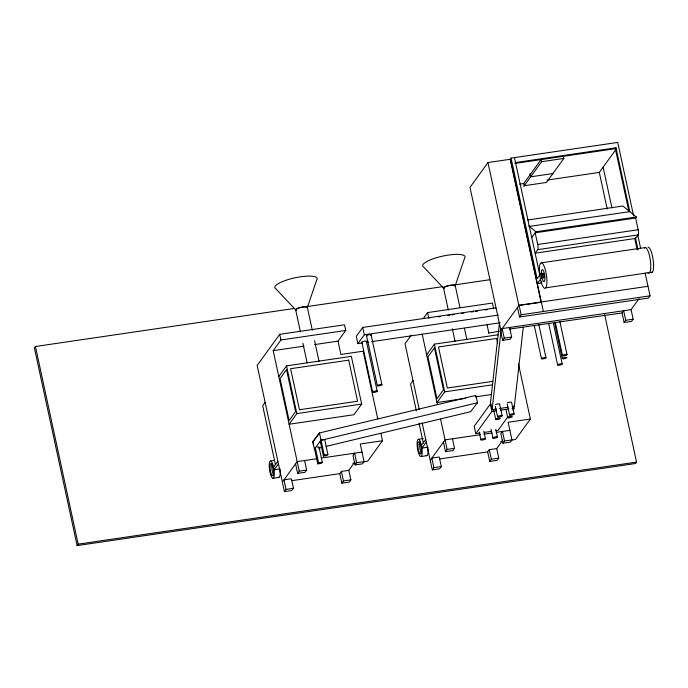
<?xml version="1.0" encoding="UTF-8"?>
<svg xmlns="http://www.w3.org/2000/svg" width="688" height="688" viewBox="0 0 688 688"><rect width="100%" height="100%" fill="white"/><g stroke="black" fill="none" stroke-linecap="round" stroke-linejoin="round"><path stroke-width="1.03" d="M499.54 322.474L490.518 402.256L492.101 409.601L496.332 408.973M492.101 409.601L501.251 328.744M523.233 327.608L514.332 406.333L512.207 406.642M307.201 307.863L316.704 279.982A21.638 5.306 -12.2 0 0 294.989 277.806A21.638 5.306 -12.2 0 0 275.828 288.762L296.046 310.262A5.9 1.445 -12.2 0 1 301.275 307.278A5.9 1.445 -12.2 0 1 307.201 307.863A5.968 1.462 -12.2 0 0 301.258 307.278A5.968 1.462 -12.2 0 0 295.969 310.297M294.447 308.439L35.432 346.503L34.4 347.93L77.133 545.584L635.514 463.514L636.546 462.095L604.666 314.64M77.133 545.584L78.165 544.156L636.546 462.095M314.648 344.576L338.023 341.136L345.754 330.464L344.525 324.788L279.706 334.316L257.157 365.448L284.436 491.61L291.841 490.527L293.458 488.299L291.394 478.762L283.981 479.846L286.045 489.392L284.436 491.61M295.582 463.841L297.637 473.378L299.254 471.16L273.205 350.665L280.928 339.992L345.754 330.464M278.795 376.551L286.526 365.878L351.353 356.35L361.664 404.062L353.933 414.726L289.115 424.255L296.846 413.583L361.664 404.062M265.147 402.385L262.704 405.757L275.424 464.598M495.893 307.88L362.739 327.445L356.298 336.337L357.889 343.682L362.137 343.054M526.286 304.44L541.095 302.264L510.186 159.289L487.964 162.557L469.99 187.368L500.898 330.343M357.889 343.682L364.33 334.789L498.241 315.104M277.866 461.227L273.575 467.143L274.151 469.792L279.999 468.932M274.151 469.792L278.434 463.867M633.596 215.826L617.729 142.416L511.046 158.102L510.393 158.997L543.374 311.518M282.372 482.073L297.19 461.614L317.099 458.69M304.595 460.53L306.659 470.067L305.051 472.295L297.637 473.378M314.459 448.533L317.77 463.867L318.578 462.757L322.285 462.207L318.965 446.873L317.116 447.148M323.412 456.084L324.211 454.974L327.918 454.433L324.702 439.529L320.995 440.071L320.187 441.189L323.412 456.084L327.11 455.542L327.918 454.433M411.295 335.065L405.034 343.716L419.267 409.558M423.197 318.639L427.575 312.584L492.402 303.055L493.631 308.731M519.603 184.126L523.757 183.515L541.146 159.504L541.619 161.706L523.74 186.396M322.285 462.207L321.477 463.325L317.77 463.867M563.369 156.236L563.85 158.438L546.453 182.449L524.23 185.717L523.757 183.515M291.867 480.671L339.786 473.636L341.403 471.409L348.807 470.317L354.913 461.897M426.672 354.819L434.403 344.146L498.164 334.772M413.015 380.653L410.573 384.024L416.378 410.865M339.786 473.636L341.85 483.174L343.458 480.946L350.871 479.863L348.807 470.317M356.668 462.723L354.604 453.177L352.996 455.404L355.06 464.942L356.668 462.723L364.072 461.631L360.271 444.018L382.494 440.75L380.92 433.457M350.871 479.863L349.263 482.082L341.85 483.174M364.072 461.631L362.464 463.85L355.06 464.942M382.494 440.75L367.676 461.201L363.445 461.829M531.738 237.541L535.918 231.77L636.374 217.004L622.881 206.013L527.713 219.997M537.698 249.658L535.126 253.21L635.583 238.444L638.154 234.892A4.171 1.066 81.6 0 0 638.172 229.749L635.635 218.027L535.178 232.793L537.706 244.507A4.171 1.066 81.6 0 1 537.698 249.658L638.154 234.892M615.984 147.782L515.527 162.549L514.873 163.443L615.33 148.685L615.984 147.782L629.787 211.637L529.33 226.404M547.029 180.093L599.317 172.413L616.001 149.382M492.539 384.824L444.715 391.85L436.983 402.523L465.681 398.309M488.463 333.181L499.368 331.186M647.993 286.294L519.079 305.24L500.563 330.808L502.627 340.345L510.032 339.261L511.648 337.034L509.584 327.497M425.743 439.494L421.452 445.411L422.019 448.06L427.876 447.2M542.006 281.392L540.751 283.121L537.345 283.619L541.886 277.35L541.009 273.317L537.122 278.692L511.046 158.102M422.019 448.06L426.311 442.135M502.627 340.345L504.235 338.126L511.648 337.034M517.471 307.459L519.535 317.005L521.143 314.777L650.057 295.831L645.129 273.041M430.249 460.341L445.067 439.881L480.602 434.661M422.165 422.974L432.313 469.878L433.922 467.659L441.326 466.567L439.262 457.03L431.858 458.113L433.922 467.659M443.45 442.109L445.514 451.646L447.123 449.427L454.536 448.335L452.472 438.798M441.326 466.567L439.718 468.795L432.313 469.878M454.536 448.335L452.928 450.563L445.514 451.646M491.894 411.433L490.312 404.097L474.204 426.328L475.786 433.664L491.894 411.433L496.125 410.813M635.187 218.655L636.374 217.004M507.925 416.722L498.017 430.396L495.902 430.714M512.878 409.876L514.117 408.165L513.669 406.066M439.735 458.939L487.663 451.896L489.271 449.677L496.684 448.585L502.782 440.165M487.663 451.896L489.727 461.442L491.335 459.214L498.748 458.131L496.684 448.585M504.545 440.991L502.481 431.445L500.873 433.672L502.928 443.21L504.545 440.991L511.949 439.899L508.14 422.286L530.371 419.018L518.434 363.832M498.748 458.131L497.132 460.349L489.727 461.442M511.949 439.899L510.341 442.117L502.928 443.21M530.371 419.018L515.553 439.469L511.322 440.096M622.064 312.954L623.672 310.727L625.736 320.273L624.128 322.491L622.064 312.954L509.369 329.096M504.235 338.126L502.171 328.58L631.085 309.634L639.04 298.652M631.085 309.634L633.141 319.18L631.532 321.399L624.128 322.491M650.057 295.831L648.44 298.059L519.535 317.005M314.192 449.247L321.038 440.294L477.472 402.755L475.881 395.411L319.456 432.958L312.601 441.902L314.588 449.152M477.472 402.755L470.618 411.708L326.035 446.4M318.75 448.155L321.872 447.406M541.619 161.706L563.85 158.438M552.894 173.557L530.672 176.825L529.992 173.677M537.706 244.507L638.172 229.749M541.301 262.842L645.163 247.577M307.192 306.564L443.072 286.595M454.742 284.884L489.779 279.732M545.799 287.816L652.482 272.13M438.368 316.858L440.492 316.54M447.931 315.448L450.055 315.138M452.188 314.829L454.312 314.511M461.751 313.418L463.875 313.109M471.314 312.017L473.439 311.698M475.563 311.389L477.687 311.079M485.126 309.987L487.25 309.669M524.161 304.75L518.872 305.524L487.964 162.557M273.205 350.665L304.019 346.133M366.394 342.426L368.519 342.117M371.701 341.652L500.296 322.749M625.736 320.273L633.141 319.18M492.789 381.358L447.355 388.032L438.48 346.976L496.59 338.436L497.699 343.57M475.245 396.899L491.18 394.559M499.514 408.509L507.976 407.262M500.365 410.186L508.828 408.947M512.001 408.474L514.117 408.165M270.504 461.012L274.409 460.435M418.381 439.279L423.258 438.566M475.786 433.664L480.026 433.044M484.257 432.425L491.662 431.333M321.27 458.079L362.017 452.085M483.724 434.205L492.058 432.976M496.229 432.365L509.885 430.353M299.254 471.16L306.659 470.067M352.858 463.385L354.974 463.067M500.735 441.644L502.851 441.335M273.024 478.298A8.729 2.236 81.6 0 0 273.05 465.088A8.729 2.236 81.6 0 0 269.214 465.578A8.729 2.236 81.6 0 0 273.024 478.298L278.872 477.438M420.893 456.565A8.729 2.236 81.6 0 0 420.927 443.356A8.729 2.236 81.6 0 0 417.091 443.837A8.729 2.236 81.6 0 0 420.893 456.565L426.749 455.705M286.045 489.392L293.458 488.299M528.771 225.948L535.918 231.77M637.681 234.694L640.631 248.325M635.351 237.369L638.06 249.873M615.33 148.685L628.841 211.173M634.689 238.22L637.165 249.649M603.118 167.167L611.924 207.879M599.317 172.413L607.22 208.954M559.903 321.649L567.041 354.638A2.322 0.568 -12.2 0 1 563.721 355.859A2.322 0.568 -12.2 0 1 563.541 354.888A2.322 0.568 -12.2 0 1 567.041 354.638M555.362 322.62L562.492 355.619M554.468 322.139L562.337 358.525M553.427 323.472L562.191 364.021A2.322 0.568 -12.2 0 1 558.88 365.242A2.322 0.568 -12.2 0 1 558.69 364.27A2.322 0.568 -12.2 0 1 562.191 364.021M514.452 157.595L539.848 275.062M548.663 323.403L557.65 365.001M538.867 324.736L545.997 357.734A2.322 0.568 -12.2 0 1 542.686 358.947A2.322 0.568 -12.2 0 1 542.497 357.975A2.322 0.568 -12.2 0 1 545.997 357.734M534.318 325.716L541.456 358.706M519.079 305.24L521.143 314.777M514.134 414.03A2.322 0.568 -12.2 0 0 510.625 414.271A2.322 0.568 -12.2 0 0 510.814 415.242A2.322 0.568 -12.2 0 0 514.134 414.03L511.614 402.377A2.322 0.568 -12.2 0 0 508.114 402.626M507.28 404.329L509.584 415.002M506.041 409.816L507.718 417.582M487.009 324.538L488.781 332.743M499.608 404.14L502.128 415.793A2.322 0.568 -12.2 0 1 498.817 417.005A2.322 0.568 -12.2 0 1 498.628 416.034A2.322 0.568 -12.2 0 1 502.128 415.793M495.274 406.092L497.587 416.765M493.829 410.607L495.713 419.345M495.781 429.278L497.458 437.035A2.322 0.568 -12.2 0 1 494.147 438.256A2.322 0.568 -12.2 0 1 493.958 437.284A2.322 0.568 -12.2 0 1 497.458 437.035M491.026 429.278L492.918 438.015M455.25 285.726L459.962 307.545M464.46 328.314L466.928 339.743M489.271 449.677L491.335 459.214M483.784 431.041L485.461 438.798A2.322 0.568 -12.2 0 1 482.142 440.019A2.322 0.568 -12.2 0 1 481.961 439.047A2.322 0.568 -12.2 0 1 485.461 438.798M479.235 432.012L480.912 439.778M443.571 288.238L448.292 310.047M452.334 328.744L455.026 341.214M427.575 312.584L428.805 318.26M434.403 344.146L444.715 391.85M422.191 334.11L437.43 404.604M440.578 419.13L447.123 449.427M419.061 423.249L423.301 442.866M371.099 334.832L381.892 384.738A2.322 0.568 -12.2 0 1 378.581 385.959A2.322 0.568 -12.2 0 1 378.391 384.988A2.322 0.568 -12.2 0 1 381.892 384.738M366.558 335.804L377.351 385.719M366.412 341.3L377.205 391.205A2.322 0.568 -12.2 0 1 373.894 392.427A2.322 0.568 -12.2 0 1 373.704 391.455A2.322 0.568 -12.2 0 1 377.205 391.205M362.739 327.445L364.33 334.789M361.871 342.28L372.664 392.186M377.764 418.88L363.135 351.207L340.904 354.475L338.023 341.136M307.373 307.459L312.318 330.309M314.562 340.698L319.051 361.475M341.403 471.409L343.458 480.946M295.702 309.97L300.415 331.779M302.883 343.209L307.158 362.946M324.211 454.974L319.456 432.958L313.014 441.851L313.427 443.76M315.267 447.424L318.578 462.757M279.706 334.316L280.928 339.992M286.526 365.878L296.846 413.583M35.432 346.503L78.165 544.156M647.984 247.164A12.891 3.294 81.6 0 1 653.325 261.173A12.891 3.294 81.6 0 1 650.788 272.345M644.381 248.119A12.891 3.294 81.6 0 1 650.298 259.918A12.891 3.294 81.6 0 1 647.967 272.758M366.919 336.019A2.322 0.568 -12.2 0 1 367.435 335.142A2.322 0.568 -12.2 0 1 370.497 334.583A2.322 0.568 -12.2 0 1 370.514 335.366M507.314 403.013A2.322 0.568 -12.2 0 1 507.658 402.815M495.652 404.578A2.322 0.568 -12.2 0 1 499.505 404.019M362.232 342.486A2.322 0.568 -12.2 0 1 364.029 341.231A2.322 0.568 -12.2 0 1 366.162 341.644M427.807 447.535A8.729 2.236 81.6 0 1 426.13 455.482M421.4 453.065A6.192 1.582 81.6 0 1 419.74 447.054A6.192 1.582 81.6 0 1 420.144 441.791M443.846 288.564A5.968 1.462 -12.2 0 1 449.135 285.546A5.9 1.445 -12.2 0 1 455.069 286.131L464.572 258.249A21.638 5.306 -12.2 0 0 442.866 256.074A21.638 5.306 -12.2 0 0 423.696 267.03L443.923 288.53A5.9 1.445 -12.2 0 1 449.152 285.546A5.968 1.462 -12.2 0 1 455.121 286.148M279.93 469.268A8.729 2.236 81.6 0 1 278.253 477.214M273.523 474.797A6.192 1.582 81.6 0 1 271.984 464.185M286.518 369.628L280.05 378.555L289.123 420.514L295.591 411.579L286.518 369.628M434.395 347.896L427.927 356.823L436.992 398.773L443.459 389.847L434.395 347.896M348.713 360.168L290.603 368.708L299.478 409.764L357.588 401.224L348.713 360.168M540.476 279.294L539.512 272.697A12.891 3.294 81.6 0 1 543.511 264.914A12.891 3.294 81.6 0 1 546.556 285.812A12.891 3.294 81.6 0 1 540.476 279.294M541.37 272.74A6.115 1.565 81.6 0 0 544.036 281.65A6.115 1.565 81.6 0 0 544.062 272.405A6.115 1.565 81.6 0 0 541.37 272.74M542.428 274.435A2.485 0.636 81.6 0 0 543.511 278.055A2.485 0.636 81.6 0 0 543.52 274.297A2.485 0.636 81.6 0 0 542.428 274.435M563.567 358.766A2.322 0.568 -12.2 0 0 566.878 357.554A2.322 0.568 -12.2 0 0 563.377 357.803A2.322 0.568 -12.2 0 0 563.567 358.766M508.948 417.822A2.322 0.568 -12.2 0 0 512.259 416.601A2.322 0.568 -12.2 0 0 508.759 416.851A2.322 0.568 -12.2 0 0 508.948 417.822M496.942 419.585A2.322 0.568 -12.2 0 0 500.262 418.373A2.322 0.568 -12.2 0 0 496.762 418.614A2.322 0.568 -12.2 0 0 496.942 419.585M417.831 445.024A6.192 1.582 81.6 0 0 420.531 454.046A6.192 1.582 81.6 0 0 420.549 444.689A6.192 1.582 81.6 0 0 417.831 445.024M269.954 466.765A6.192 1.582 81.6 0 0 272.654 475.778A6.192 1.582 81.6 0 0 272.68 466.421A6.192 1.582 81.6 0 0 269.954 466.765"/></g></svg>
